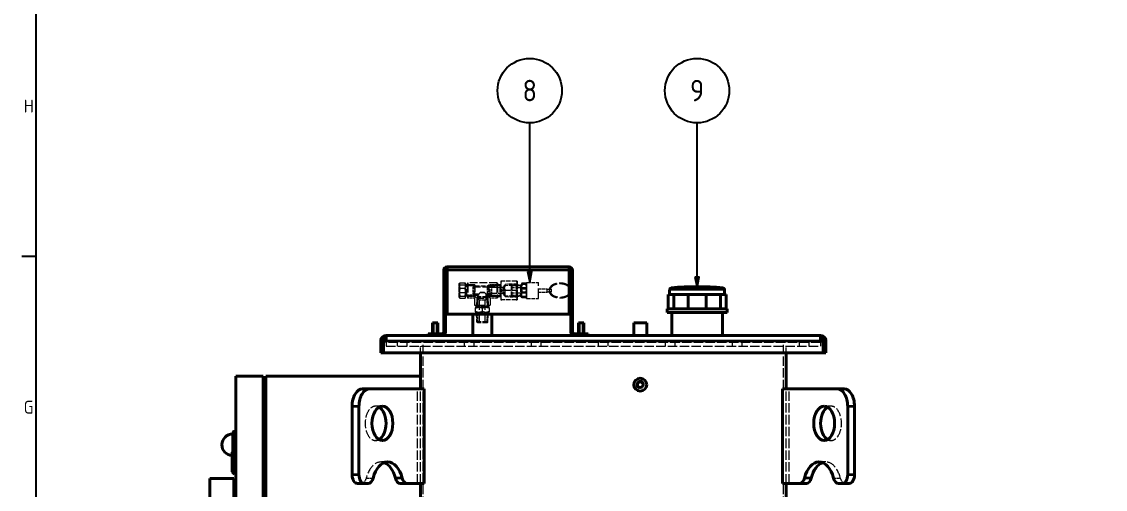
# Model space of a CAD drawing. Header units: millimetres. Extents: x 0 to 5945, y 0 to 4205.
# Drawn here: x 83 to 1345, y 2182 to 2726 of the extents above; entities that cross this region are included whole.
import ezdxf

# ---------------------------------------------------------------- set-up
doc = ezdxf.new("R2010")
doc.units = ezdxf.units.MM
doc.header["$LTSCALE"] = 5
doc.linetypes.add('DASHED', pattern=[0.2067, 0.1654, -0.0413])
doc.layers.get('0').update_dxf_attribs({"color": 3, "lineweight": 25})
for name, color, linetype, lineweight in [('가려진 것(ISO)', 2, 'DASHED', 18), ('가려진 좁은 것(ISO)', 2, 'DASHED', 18), ('가시적인 것(ISO)', 3, 'Continuous', 40), ('가시적인 좁은 것(ISO)', 3, 'Continuous', 35), ('경계(ISO)', 7, 'Continuous', 25), ('기호(ISO)', 5, 'Continuous', 25)]:
    doc.layers.add(name, color=color, linetype=linetype, lineweight=lineweight)
doc.styles.add('문자 텍스트_M2B', font='isocp.shx')
doc.styles.add('부품번호텍스트_PSTEK_POSCO', font='isocp.shx')

# ---------------------------------------------------------------- blocks, each defined once
blk = doc.blocks.new('경계 Default Border')
at = {"layer": '경계(ISO)'}
blk.add_line((20, 490.58), (16.6, 490.58), dxfattribs=at)
at = {"layer": '경계(ISO)', "flags": 128}
blk.add_lwpolyline([(20, 20), (20, 821), (1169, 821), (1169, 20), (20, 20)], dxfattribs=at)
at = {"layer": '경계(ISO)', "color": 2, "char_height": 3, "attachment_point": 7, "style": '문자 텍스트_M2B'}
for s, insert in [('H', (17.08, 524.12)), ('G', (17.08, 454.01))]:
    blk.add_mtext(s, dxfattribs=dict(at, insert=insert))
blk = doc.blocks.new('품번기호6')
at = {"layer": '기호(ISO)', "color": 7}
for p, q in [((173.87, 485.81), (173.87, 521.73)), ((173.37, 485.81), (173.87, 483.31)), ((174.37, 485.81), (173.37, 485.81)), ((173.87, 485.81), (173.87, 483.31)), ((173.87, 483.31), (174.37, 485.81))]:
    blk.add_line(p, q, dxfattribs=at)
at = {"layer": '기호(ISO)', "color": 7, "flags": 128}
blk.add_lwpolyline([(173.37, 485.81), (173.87, 483.31), (174.37, 485.81), (173.37, 485.81)], dxfattribs=at)
at = {"layer": '기호(ISO)'}
blk.add_circle((173.87, 529.23), 7.5, dxfattribs=at)
at = {"layer": '기호(ISO)', "color": 7}
blk.add_solid([(173.37, 485.81), (173.87, 483.31), (174.37, 485.81), (173.37, 485.81)], dxfattribs=at)
at = {"layer": '기호(ISO)', "color": 7, "insert": (173.87, 529.25), "char_height": 5, "attachment_point": 5, "style": '부품번호텍스트_PSTEK_POSCO'}
blk.add_mtext('9', dxfattribs=at)
blk = doc.blocks.new('품번기호7')
at = {"layer": '기호(ISO)', "color": 7}
for p, q in [((134.9, 487.08), (134.9, 521.73)), ((134.4, 487.08), (134.9, 484.58)), ((135.4, 487.08), (134.4, 487.08)), ((134.9, 487.08), (134.9, 484.58)), ((134.9, 484.58), (135.4, 487.08))]:
    blk.add_line(p, q, dxfattribs=at)
at = {"layer": '기호(ISO)', "color": 7, "flags": 128}
blk.add_lwpolyline([(134.4, 487.08), (134.9, 484.58), (135.4, 487.08), (134.4, 487.08)], dxfattribs=at)
at = {"layer": '기호(ISO)'}
blk.add_circle((134.9, 529.23), 7.5, dxfattribs=at)
at = {"layer": '기호(ISO)', "color": 7}
blk.add_solid([(134.4, 487.08), (134.9, 484.58), (135.4, 487.08), (134.4, 487.08)], dxfattribs=at)
at = {"layer": '기호(ISO)', "color": 7, "insert": (134.9, 529.25), "char_height": 5, "attachment_point": 5, "style": '부품번호텍스트_PSTEK_POSCO'}
blk.add_mtext('8', dxfattribs=at)

msp = doc.modelspace()

# ---------------------------------------------------------------- linework, layer by layer
at = {"layer": '가려진 것(ISO)', "ltscale": 2.245119}
for p, q in [((593.237, 2422.378), (599.131, 2422.378)), ((593.237, 2419.857), (599.131, 2419.857)), ((599.131, 2415.942), (593.237, 2415.942)), ((593.237, 2410.9), (599.131, 2410.9)), ((593.237, 2406.985), (599.131, 2406.985)), ((593.237, 2404.464), (599.131, 2404.464))]:
    msp.add_line(p, q, dxfattribs=at)
at = {"layer": '가려진 것(ISO)', "ltscale": 0.269265}
for p, q in [((601.857, 2421.921), (602.357, 2422.421)), ((636.857, 2421.921), (636.357, 2422.421)), ((625.357, 2416.921), (624.857, 2417.421)), ((625.357, 2409.921), (624.857, 2409.421)), ((601.857, 2404.921), (602.357, 2404.421)), ((636.857, 2404.921), (636.357, 2404.421)), ((610.857, 2395.921), (610.357, 2396.421)), ((627.857, 2395.921), (628.357, 2396.421))]:
    msp.add_line(p, q, dxfattribs=at)
at = {"layer": '가려진 것(ISO)', "ltscale": 13.678923}
for p, q in [((602.357, 2422.421), (602.357, 2404.421)), ((636.357, 2422.421), (636.357, 2404.421)), ((610.357, 2396.421), (628.357, 2396.421))]:
    msp.add_line(p, q, dxfattribs=at)
at = {"layer": '가려진 것(ISO)', "ltscale": 10.965973}
msp.add_line((636.357, 2422.421), (602.357, 2422.421), dxfattribs=at)
at = {"layer": '가려진 것(ISO)', "ltscale": 4.388006}
for p, q in [((640.857, 2424.421), (640.857, 2418.921)), ((659.857, 2424.421), (659.857, 2418.921)), ((640.857, 2418.921), (640.857, 2407.921)), ((659.857, 2418.921), (659.857, 2407.921)), ((640.857, 2407.921), (640.857, 2402.421)), ((659.857, 2407.921), (659.857, 2402.421))]:
    msp.add_line(p, q, dxfattribs=at)
at = {"layer": '가려진 것(ISO)', "ltscale": 6.489216}
for p, q in [((658.874, 2424.421), (641.839, 2424.421)), ((658.874, 2413.421), (641.839, 2413.421)), ((658.874, 2402.421), (641.839, 2402.421))]:
    msp.add_line(p, q, dxfattribs=at)
at = {"layer": '가려진 것(ISO)', "ltscale": 0.095135}
for p, q in [((659.64, 2422.301), (659.857, 2422.426)), ((659.857, 2422.176), (659.64, 2422.301)), ((659.857, 2404.666), (659.64, 2404.541)), ((659.64, 2404.541), (659.857, 2404.416))]:
    msp.add_line(p, q, dxfattribs=at)
at = {"layer": '가려진 것(ISO)', "ltscale": 13.496537}
msp.add_line((659.64, 2422.301), (659.64, 2404.541), dxfattribs=at)
at = {"layer": '가려진 것(ISO)', "ltscale": 14.438863}
for p, q in [((670.857, 2422.921), (670.857, 2403.921)), ((684.857, 2403.921), (684.857, 2422.921))]:
    msp.add_line(p, q, dxfattribs=at)
at = {"layer": '가려진 것(ISO)', "ltscale": 5.33305}
for p, q in [((670.857, 2422.921), (684.857, 2422.921)), ((670.857, 2403.921), (684.857, 2403.921))]:
    msp.add_line(p, q, dxfattribs=at)
at = {"layer": '가려진 것(ISO)', "ltscale": 0.138759}
for p, q in [((592.523, 2421.421), (592.705, 2421.737)), ((592.523, 2405.421), (592.705, 2405.106))]:
    msp.add_line(p, q, dxfattribs=at)
at = {"layer": '가려진 것(ISO)', "ltscale": 0.842302}
msp.add_line((592.523, 2421.118), (592.523, 2421.421), dxfattribs=at)
at = {"layer": '가려진 것(ISO)', "ltscale": 3.19125}
for p, q in [((592.523, 2415.379), (592.523, 2421.118)), ((592.523, 2407.682), (592.523, 2415.379)), ((664.857, 2418.665), (664.857, 2410.811)), ((664.857, 2410.811), (664.857, 2405.567)), ((615.357, 2393.921), (611.357, 2393.921)), ((615.357, 2387.921), (611.357, 2387.921)), ((623.357, 2393.921), (615.357, 2393.921)), ((623.357, 2387.921), (615.357, 2387.921)), ((627.357, 2393.921), (623.357, 2393.921)), ((627.357, 2387.921), (623.357, 2387.921))]:
    msp.add_line(p, q, dxfattribs=at)
at = {"layer": '가려진 것(ISO)', "ltscale": 0.147166}
for p, q in [((599.857, 2421.402), (599.664, 2421.737)), ((599.857, 2405.44), (599.664, 2405.106))]:
    msp.add_line(p, q, dxfattribs=at)
at = {"layer": '가려진 것(ISO)', "ltscale": 12.129993}
msp.add_line((599.857, 2405.44), (599.857, 2421.402), dxfattribs=at)
at = {"layer": '가려진 것(ISO)', "ltscale": 3.728222}
for p, q in [((609.639, 2419.84), (599.857, 2420.145)), ((609.639, 2407.002), (599.857, 2406.697))]:
    msp.add_line(p, q, dxfattribs=at)
at = {"layer": '가려진 것(ISO)', "ltscale": 10.14577}
msp.add_line((601.42, 2406.746), (601.42, 2420.097), dxfattribs=at)
at = {"layer": '가려진 것(ISO)', "ltscale": 3.132526}
for p, q in [((609.639, 2418.984), (601.42, 2419.24)), ((601.42, 2407.602), (609.639, 2407.859))]:
    msp.add_line(p, q, dxfattribs=at)
at = {"layer": '가려진 것(ISO)', "ltscale": 12.918983}
for p, q in [((601.857, 2421.921), (601.857, 2404.921)), ((636.857, 2421.921), (636.857, 2404.921)), ((610.857, 2395.921), (627.857, 2395.921))]:
    msp.add_line(p, q, dxfattribs=at)
at = {"layer": '가려진 것(ISO)', "ltscale": 3.280626}
for p, q in [((610.465, 2419.961), (601.857, 2420.23)), ((610.465, 2418.832), (601.857, 2419.101)), ((636.857, 2420.23), (628.249, 2419.961)), ((628.249, 2418.832), (636.857, 2419.101)), ((610.465, 2408.011), (601.857, 2407.742)), ((601.857, 2406.613), (610.465, 2406.882)), ((612.817, 2404.529), (612.548, 2395.921)), ((613.946, 2404.529), (613.677, 2395.921)), ((624.767, 2404.529), (625.036, 2395.921)), ((626.166, 2395.921), (625.897, 2404.529)), ((628.249, 2408.011), (636.857, 2407.742)), ((628.249, 2406.882), (636.857, 2406.613))]:
    msp.add_line(p, q, dxfattribs=at)
at = {"layer": '가려진 것(ISO)', "ltscale": 3.262981}
for p, q in [((608.357, 2417.544), (608.357, 2409.298)), ((630.357, 2409.298), (630.357, 2417.544)), ((615.234, 2402.421), (623.48, 2402.421))]:
    msp.add_line(p, q, dxfattribs=at)
at = {"layer": '가려진 것(ISO)', "ltscale": 10.643445}
msp.add_line((608.357, 2417.544), (630.357, 2417.544), dxfattribs=at)
at = {"layer": '가려진 것(ISO)', "ltscale": 7.6816}
for p, q in [((609.639, 2407.002), (609.639, 2419.84)), ((653.741, 2419.84), (653.741, 2407.002)), ((653.741, 2419.84), (653.741, 2407.002)), ((625.776, 2405.038), (612.938, 2405.038)), ((625.776, 2376.805), (612.938, 2376.805))]:
    msp.add_line(p, q, dxfattribs=at)
at = {"layer": '가려진 것(ISO)', "ltscale": 0.475913}
for p, q in [((610.523, 2418.956), (609.639, 2419.84)), ((652.857, 2418.956), (653.741, 2419.84)), ((610.523, 2407.886), (609.639, 2407.002)), ((613.822, 2405.921), (612.938, 2405.038)), ((624.892, 2405.921), (625.776, 2405.038)), ((652.857, 2407.886), (653.741, 2407.002)), ((613.822, 2375.921), (612.938, 2376.805)), ((624.892, 2375.921), (625.776, 2376.805))]:
    msp.add_line(p, q, dxfattribs=at)
at = {"layer": '가려진 것(ISO)', "ltscale": 9.939491}
for p, q in [((610.465, 2419.961), (610.465, 2406.882)), ((628.249, 2406.882), (628.249, 2419.961)), ((612.817, 2404.529), (625.897, 2404.529))]:
    msp.add_line(p, q, dxfattribs=at)
at = {"layer": '가려진 것(ISO)', "ltscale": 6.774525}
msp.add_line((610.465, 2418.781), (628.249, 2418.781), dxfattribs=at)
at = {"layer": '가려진 것(ISO)', "ltscale": 6.624164}
for p, q in [((610.523, 2407.886), (610.523, 2418.956)), ((652.857, 2418.956), (652.857, 2407.886)), ((624.892, 2405.921), (613.822, 2405.921)), ((624.892, 2375.921), (613.822, 2375.921))]:
    msp.add_line(p, q, dxfattribs=at)
at = {"layer": '가려진 것(ISO)', "ltscale": 1.013023}
for p, q in [((616.857, 2410.921), (615.234, 2409.298)), ((621.857, 2410.921), (623.48, 2409.298))]:
    msp.add_line(p, q, dxfattribs=at)
at = {"layer": '가려진 것(ISO)', "ltscale": 1.981463}
msp.add_line((616.857, 2410.921), (621.857, 2410.921), dxfattribs=at)
at = {"layer": '가려진 것(ISO)', "ltscale": 0.919044}
for p, q in [((624.857, 2418.671), (626.946, 2419.878)), ((624.857, 2408.171), (626.946, 2406.965))]:
    msp.add_line(p, q, dxfattribs=at)
at = {"layer": '가려진 것(ISO)', "ltscale": 6.28287}
msp.add_line((624.857, 2418.671), (624.857, 2408.171), dxfattribs=at)
at = {"layer": '가려진 것(ISO)', "ltscale": 4.188547}
for p, q in [((625.357, 2416.921), (625.357, 2409.921)), ((643.089, 2416.921), (643.089, 2409.921))]:
    msp.add_line(p, q, dxfattribs=at)
at = {"layer": '가려진 것(ISO)', "ltscale": 6.754637}
for p, q in [((643.089, 2416.921), (625.357, 2416.921)), ((643.089, 2409.921), (625.357, 2409.921))]:
    msp.add_line(p, q, dxfattribs=at)
at = {"layer": '가려진 것(ISO)', "ltscale": 5.301508}
for p, q in [((626.946, 2419.878), (640.857, 2420.312)), ((626.946, 2406.965), (640.857, 2406.531))]:
    msp.add_line(p, q, dxfattribs=at)
at = {"layer": '가려진 것(ISO)', "ltscale": 9.812984}
msp.add_line((626.946, 2419.878), (626.946, 2406.965), dxfattribs=at)
at = {"layer": '가려진 것(ISO)', "ltscale": 4.922776}
for p, q in [((639.863, 2419.424), (626.946, 2419.021)), ((626.946, 2407.821), (639.863, 2407.418))]:
    msp.add_line(p, q, dxfattribs=at)
at = {"layer": '가려진 것(ISO)', "ltscale": 10.42588}
msp.add_line((639.863, 2420.281), (639.863, 2406.562), dxfattribs=at)
at = {"layer": '가려진 것(ISO)', "ltscale": 1.145863}
for p, q in [((643.089, 2416.921), (644.857, 2419.355)), ((643.089, 2409.921), (644.857, 2407.487))]:
    msp.add_line(p, q, dxfattribs=at)
at = {"layer": '가려진 것(ISO)', "ltscale": 5.473933}
for p, q in [((644.857, 2419.355), (659.22, 2419.803)), ((644.857, 2407.487), (659.22, 2407.039))]:
    msp.add_line(p, q, dxfattribs=at)
at = {"layer": '가려진 것(ISO)', "ltscale": 7.101128}
msp.add_line((644.857, 2419.355), (644.857, 2407.487), dxfattribs=at)
at = {"layer": '가려진 것(ISO)', "ltscale": 5.338241}
for p, q in [((659.857, 2420.953), (645.85, 2420.515)), ((645.85, 2406.327), (659.857, 2405.89))]:
    msp.add_line(p, q, dxfattribs=at)
at = {"layer": '가려진 것(ISO)', "ltscale": 10.782126}
msp.add_line((645.85, 2406.327), (645.85, 2420.515), dxfattribs=at)
at = {"layer": '가려진 것(ISO)', "ltscale": 6.856808}
for p, q in [((670.857, 2416.671), (652.857, 2416.671)), ((670.857, 2410.171), (652.857, 2410.171))]:
    msp.add_line(p, q, dxfattribs=at)
at = {"layer": '가려진 것(ISO)', "ltscale": 4.236643}
for p, q in [((653.741, 2419.84), (664.857, 2420.187)), ((612.938, 2405.038), (612.591, 2393.921)), ((625.776, 2405.038), (626.123, 2393.921)), ((653.741, 2407.002), (664.857, 2406.655)), ((612.938, 2376.805), (612.591, 2387.921)), ((625.776, 2376.805), (626.123, 2387.921))]:
    msp.add_line(p, q, dxfattribs=at)
at = {"layer": '가려진 것(ISO)', "ltscale": 3.857396}
for p, q in [((663.862, 2419.027), (653.741, 2418.711)), ((653.741, 2408.132), (663.862, 2407.816))]:
    msp.add_line(p, q, dxfattribs=at)
at = {"layer": '가려진 것(ISO)', "ltscale": 0.280172}
for p, q in [((659.22, 2419.803), (659.857, 2420.171)), ((659.22, 2407.039), (659.857, 2406.671))]:
    msp.add_line(p, q, dxfattribs=at)
at = {"layer": '가려진 것(ISO)', "ltscale": 7.637754}
msp.add_line((659.22, 2407.039), (659.22, 2419.803), dxfattribs=at)
at = {"layer": '가려진 것(ISO)', "ltscale": 10.236016}
for p, q in [((663.862, 2420.156), (663.862, 2406.686)), ((626.092, 2394.916), (612.622, 2394.916))]:
    msp.add_line(p, q, dxfattribs=at)
at = {"layer": '가려진 것(ISO)', "ltscale": 0.069013}
for p, q in [((664.857, 2421.421), (664.961, 2421.57)), ((670.857, 2421.421), (670.753, 2421.57)), ((664.857, 2405.421), (664.961, 2405.273)), ((670.857, 2405.421), (670.753, 2405.273))]:
    msp.add_line(p, q, dxfattribs=at)
at = {"layer": '가려진 것(ISO)', "ltscale": 2.608321}
msp.add_line((664.857, 2421.421), (664.857, 2418.665), dxfattribs=at)
at = {"layer": '가려진 것(ISO)', "ltscale": 1.625307}
for p, q in [((669.99, 2422.153), (665.723, 2422.153)), ((669.99, 2420.397), (665.723, 2420.397)), ((665.723, 2415.177), (669.99, 2415.177)), ((669.99, 2411.665), (665.723, 2411.665)), ((669.99, 2406.445), (665.723, 2406.445)), ((669.99, 2404.689), (665.723, 2404.689)), ((611.357, 2388.788), (611.357, 2393.055)), ((619.357, 2388.788), (619.357, 2393.055)), ((627.357, 2393.055), (627.357, 2388.788))]:
    msp.add_line(p, q, dxfattribs=at)
at = {"layer": '가려진 것(ISO)', "ltscale": 3.809293}
for p, q in [((684.857, 2415.421), (694.857, 2415.421)), ((684.857, 2411.421), (694.857, 2411.421)), ((503.001, 2278.721), (495.058, 2278.721)), ((1025.256, 2278.721), (1017.313, 2278.721)), ((503.001, 2238.721), (495.058, 2238.721)), ((1025.256, 2238.721), (1017.313, 2238.721)), ((509.076, 2213.721), (501.133, 2213.721)), ((1019.18, 2213.721), (1011.237, 2213.721))]:
    msp.add_line(p, q, dxfattribs=at)
at = {"layer": '가려진 것(ISO)', "ltscale": 2.393412}
msp.add_line((694.857, 2411.421), (694.857, 2415.421), dxfattribs=at)
at = {"layer": '가려진 것(ISO)', "ltscale": 1.904597}
for p, q in [((694.857, 2414.921), (699.857, 2414.921)), ((694.857, 2411.921), (699.857, 2411.921))]:
    msp.add_line(p, q, dxfattribs=at)
at = {"layer": '가려진 것(ISO)', "ltscale": 1.795034}
msp.add_line((699.857, 2411.921), (699.857, 2414.921), dxfattribs=at)
at = {"layer": '가려진 것(ISO)', "ltscale": 2.348848}
msp.add_line((592.523, 2405.421), (592.523, 2407.682), dxfattribs=at)
at = {"layer": '가려진 것(ISO)', "ltscale": 3.047415}
for p, q in [((610.357, 2404.421), (602.357, 2404.421)), ((610.357, 2404.421), (610.357, 2396.421)), ((628.357, 2404.421), (628.357, 2396.421)), ((636.357, 2404.421), (628.357, 2404.421))]:
    msp.add_line(p, q, dxfattribs=at)
at = {"layer": '가려진 것(ISO)', "ltscale": 2.61958}
for p, q in [((615.234, 2409.298), (608.357, 2409.298)), ((615.234, 2402.421), (615.234, 2409.298)), ((623.48, 2409.298), (623.48, 2402.421)), ((630.357, 2409.298), (623.48, 2409.298))]:
    msp.add_line(p, q, dxfattribs=at)
at = {"layer": '가려진 것(ISO)', "ltscale": 4.283544}
for p, q in [((615.234, 2409.298), (610.357, 2404.421)), ((628.357, 2404.421), (623.48, 2409.298))]:
    msp.add_line(p, q, dxfattribs=at)
at = {"layer": '가려진 것(ISO)', "ltscale": 1.345568}
for p, q in [((610.465, 2408.062), (613.997, 2408.062)), ((613.997, 2408.062), (613.997, 2404.529)), ((624.716, 2408.062), (624.716, 2404.529)), ((624.716, 2408.062), (628.249, 2408.062))]:
    msp.add_line(p, q, dxfattribs=at)
at = {"layer": '가려진 것(ISO)', "ltscale": 4.192274}
for p, q in [((613.822, 2405.916), (613.479, 2394.916)), ((625.235, 2394.916), (624.892, 2405.916))]:
    msp.add_line(p, q, dxfattribs=at)
at = {"layer": '가려진 것(ISO)', "ltscale": 14.513788}
for p, q in [((616.107, 2375.921), (616.107, 2405.921)), ((622.607, 2375.921), (622.607, 2405.921))]:
    msp.add_line(p, q, dxfattribs=at)
at = {"layer": '가려진 것(ISO)', "ltscale": 0.582829}
msp.add_line((664.857, 2405.567), (664.857, 2405.421), dxfattribs=at)
at = {"layer": '가려진 것(ISO)', "ltscale": 10.230259}
msp.add_line((612.626, 2386.805), (626.088, 2386.805), dxfattribs=at)
at = {"layer": '가려진 것(ISO)', "ltscale": 3.811149}
for p, q in [((613.482, 2386.805), (613.795, 2376.805)), ((624.919, 2376.805), (625.231, 2386.805))]:
    msp.add_line(p, q, dxfattribs=at)
at = {"layer": '가려진 것(ISO)', "ltscale": 1.523657}
for p, q in [((507.157, 2352.721), (507.157, 2348.721)), ((520.657, 2348.721), (520.657, 2352.721)), ((531.657, 2348.721), (531.657, 2352.721)), ((598.657, 2348.721), (598.657, 2352.721)), ((609.657, 2348.721), (609.657, 2352.721)), ((676.657, 2348.721), (676.657, 2352.721)), ((687.657, 2348.721), (687.657, 2352.721)), ((754.657, 2348.721), (754.657, 2352.721)), ((765.657, 2348.721), (765.657, 2352.721)), ((832.657, 2348.721), (832.657, 2352.721)), ((843.657, 2348.721), (843.657, 2352.721)), ((910.657, 2348.721), (910.657, 2352.721)), ((921.657, 2348.721), (921.657, 2352.721)), ((988.657, 2348.721), (988.657, 2352.721)), ((999.657, 2348.721), (999.657, 2352.721)), ((1013.157, 2352.721), (1013.157, 2348.721))]:
    msp.add_line(p, q, dxfattribs=at)
at = {"layer": '가려진 것(ISO)', "ltscale": 13.23239}
for p, q in [((1013.157, 2352.721), (507.157, 2352.721)), ((507.157, 2348.721), (1013.157, 2348.721))]:
    msp.add_line(p, q, dxfattribs=at)
at = {"layer": '가려진 것(ISO)', "ltscale": 2.971227}
for p, q in [((547.157, 2340.921), (547.157, 2348.721)), ((973.157, 2340.921), (973.157, 2348.721))]:
    msp.add_line(p, q, dxfattribs=at)
at = {"layer": '가려진 것(ISO)', "ltscale": 13.127787}
for p, q in [((550.357, 1348.721), (550.357, 2352.721)), ((969.957, 1348.721), (969.957, 2352.721))]:
    msp.add_line(p, q, dxfattribs=at)
at = {"layer": '가려진 것(ISO)', "ltscale": 13.304306}
for p, q in [((543.66, 2188.721), (543.66, 2298.721)), ((547.157, 2188.721), (547.157, 2298.721)), ((973.157, 2188.721), (973.157, 2298.721)), ((976.654, 2188.721), (976.654, 2298.721))]:
    msp.add_line(p, q, dxfattribs=at)
at = {"layer": '가려진 것(ISO)', "ltscale": 12.280435}
for centre, major_axis in [((495.058, 2258.721), (0, 20)), ((1025.256, 2258.721), (0, -20))]:
    msp.add_ellipse(centre, major_axis=major_axis, ratio=0.60752534, start_param=5.95020729, end_param=9.75775597, dxfattribs=at)
at = {"layer": '가려진 것(ISO)', "ltscale": 13.604915}
for centre, start_param, end_param in [((501.133, 2183.721), 6.06351697, 7.46958486), ((1019.18, 2183.721), 5.09678575, 6.50285364)]:
    msp.add_ellipse(centre, major_axis=(0, 30), ratio=0.60752534, start_param=start_param, end_param=end_param, dxfattribs=at)
at = {"layer": '가려진 것(ISO)', "ltscale": 4.519362}
for centre, start_param, end_param in [((478.606, 2198.721), 0, 1.18639955), ((1041.708, 2198.721), 5.09678575, 6.28318531)]:
    msp.add_ellipse(centre, major_axis=(0, -10), ratio=0.60752534, start_param=start_param, end_param=end_param, dxfattribs=at)
at = {"layer": '가려진 것(ISO)', "ltscale": 1.786353}
for points in [[(592.523, 2421.118), (592.523, 2421.703), (593.237, 2422.378)], [(593.237, 2422.378), (592.523, 2420.654), (592.523, 2419.16)], [(593.237, 2419.857), (592.523, 2420.533), (592.523, 2421.118)], [(592.523, 2415.379), (592.523, 2417.457), (593.237, 2419.857)], [(592.523, 2419.16), (592.523, 2417.667), (593.237, 2415.942)], [(593.237, 2415.942), (592.523, 2413.542), (592.523, 2411.464)], [(593.237, 2410.9), (592.523, 2413.3), (592.523, 2415.379)], [(592.523, 2411.464), (592.523, 2409.385), (593.237, 2406.985)], [(592.523, 2407.682), (592.523, 2409.176), (593.237, 2410.9)], [(593.237, 2404.464), (592.523, 2406.189), (592.523, 2407.682)], [(593.237, 2406.985), (592.523, 2406.31), (592.523, 2405.725)], [(592.523, 2405.725), (592.523, 2405.14), (593.237, 2404.464)]]:
    msp.add_rational_spline(points, [1, 1.0379548493, 1], degree=2, dxfattribs=at)
at = {"layer": '가려진 것(ISO)', "ltscale": 3.572908}
for points in [[(599.131, 2422.378), (600.465, 2421.118), (599.131, 2419.857)], [(599.131, 2415.942), (600.465, 2419.16), (599.131, 2422.378)], [(599.131, 2419.857), (600.465, 2415.379), (599.131, 2410.9)], [(599.131, 2406.985), (600.465, 2411.464), (599.131, 2415.942)], [(599.131, 2410.9), (600.465, 2407.682), (599.131, 2404.464)], [(599.131, 2404.464), (600.465, 2405.725), (599.131, 2406.985)]]:
    msp.add_rational_spline(points, [1, 1.15470053838, 1], degree=2, dxfattribs=at)
at = {"layer": '가려진 것(ISO)', "ltscale": 2.456272}
for points, weights in [([(641.839, 2424.421), (640.857, 2424.421), (640.857, 2424.421)], [1.00615079326, 1.04114207867, 1]), ([(640.857, 2418.921), (640.857, 2421.474), (641.839, 2424.421)], [1, 1.04114207867, 1.00615079326]), ([(659.857, 2424.421), (659.857, 2424.421), (658.874, 2424.421)], [1, 1.04114207867, 1.00615079326]), ([(658.874, 2424.421), (659.857, 2421.474), (659.857, 2418.921)], [1.00615079326, 1.04114207867, 1]), ([(641.839, 2413.421), (640.857, 2416.369), (640.857, 2418.921)], [1.00615079326, 1.04114207867, 1]), ([(640.857, 2407.921), (640.857, 2410.474), (641.839, 2413.421)], [1, 1.04114207867, 1.00615079326]), ([(659.857, 2418.921), (659.857, 2416.369), (658.874, 2413.421)], [1, 1.04114207867, 1.00615079326]), ([(658.874, 2413.421), (659.857, 2410.474), (659.857, 2407.921)], [1.00615079326, 1.04114207867, 1]), ([(640.857, 2402.421), (640.857, 2402.421), (641.839, 2402.421)], [1, 1.04114207867, 1.00615079326]), ([(641.839, 2402.421), (640.857, 2405.369), (640.857, 2407.921)], [1.00615079326, 1.04114207867, 1]), ([(659.857, 2407.921), (659.857, 2405.369), (658.874, 2402.421)], [1, 1.04114207867, 1.00615079326]), ([(658.874, 2402.421), (659.857, 2402.421), (659.857, 2402.421)], [1.00615079326, 1.04114207867, 1])]:
    msp.add_rational_spline(points, weights, degree=2, dxfattribs=at)
at = {"layer": '가려진 것(ISO)', "ltscale": 1.924761}
msp.add_open_spline([(621.857, 2410.921), (621.014, 2411.106), (620.157, 2411.208), (619.357, 2411.208), (618.643, 2411.208), (617.866, 2411.126), (617.023, 2410.957), (616.94, 2410.939), (616.857, 2410.921)], degree=3, knots=[-0.240052549, -0.240052549, -0.240052549, -0.240052549, 0, 0, 0, 0.214292594, 0.214292594, 0.237835287, 0.237835287, 0.237835287, 0.237835287], dxfattribs=at)
at = {"layer": '가려진 것(ISO)', "ltscale": 1.798815}
for points, weights in [([(664.857, 2418.665), (664.857, 2420.284), (665.723, 2422.153)], [1, 1.04314139574, 1.01001874936]), ([(665.723, 2422.153), (664.857, 2421.683), (664.857, 2421.275)], [1.01001874936, 1.04314139574, 1]), ([(664.857, 2421.275), (664.857, 2420.868), (665.723, 2420.397)], [1, 1.04314139574, 1.01001874936]), ([(665.723, 2420.397), (664.857, 2418.057), (664.857, 2416.031)], [1.01001874936, 1.04314139574, 1]), ([(665.723, 2415.177), (664.857, 2417.047), (664.857, 2418.665)], [1.01001874936, 1.04314139574, 1]), ([(664.857, 2416.031), (664.857, 2414.005), (665.723, 2411.665)], [1, 1.04314139574, 1.01001874936]), ([(664.857, 2410.811), (664.857, 2412.838), (665.723, 2415.177)], [1, 1.04314139574, 1.01001874936]), ([(665.723, 2411.665), (664.857, 2409.796), (664.857, 2408.177)], [1.01001874936, 1.04314139574, 1]), ([(665.723, 2406.445), (664.857, 2408.785), (664.857, 2410.811)], [1.01001874936, 1.04314139574, 1]), ([(669.99, 2422.153), (670.857, 2420.284), (670.857, 2418.665)], [1.01001874936, 1.04314139574, 1]), ([(670.857, 2421.275), (670.857, 2421.683), (669.99, 2422.153)], [1, 1.04314139574, 1.01001874936]), ([(669.99, 2420.397), (670.857, 2420.868), (670.857, 2421.275)], [1.01001874936, 1.04314139574, 1]), ([(670.857, 2416.031), (670.857, 2418.057), (669.99, 2420.397)], [1, 1.04314139574, 1.01001874936]), ([(670.857, 2418.665), (670.857, 2417.047), (669.99, 2415.177)], [1, 1.04314139574, 1.01001874936]), ([(669.99, 2411.665), (670.857, 2414.005), (670.857, 2416.031)], [1.01001874936, 1.04314139574, 1]), ([(669.99, 2415.177), (670.857, 2412.838), (670.857, 2410.811)], [1.01001874936, 1.04314139574, 1]), ([(670.857, 2408.177), (670.857, 2409.796), (669.99, 2411.665)], [1, 1.04314139574, 1.01001874936]), ([(670.857, 2410.811), (670.857, 2408.785), (669.99, 2406.445)], [1, 1.04314139574, 1.01001874936]), ([(664.857, 2408.177), (664.857, 2406.558), (665.723, 2404.689)], [1, 1.04314139574, 1.01001874936]), ([(664.857, 2405.567), (664.857, 2405.975), (665.723, 2406.445)], [1, 1.04314139574, 1.01001874936]), ([(665.723, 2404.689), (664.857, 2405.16), (664.857, 2405.567)], [1.01001874936, 1.04314139574, 1]), ([(669.99, 2404.689), (670.857, 2406.558), (670.857, 2408.177)], [1.01001874936, 1.04314139574, 1]), ([(669.99, 2406.445), (670.857, 2405.975), (670.857, 2405.567)], [1.01001874936, 1.04314139574, 1]), ([(670.857, 2405.567), (670.857, 2405.16), (669.99, 2404.689)], [1, 1.04314139574, 1.01001874936]), ([(611.357, 2393.921), (611.357, 2393.921), (611.357, 2393.055)], [1, 1.04314139574, 1.01001874936]), ([(611.357, 2393.055), (613.501, 2393.921), (615.357, 2393.921)], [1.01001874936, 1.04314139574, 1]), ([(615.357, 2387.921), (613.501, 2387.921), (611.357, 2388.788)], [1, 1.04314139574, 1.01001874936]), ([(611.357, 2388.788), (611.357, 2387.921), (611.357, 2387.921)], [1.01001874936, 1.04314139574, 1]), ([(615.357, 2393.921), (617.213, 2393.921), (619.357, 2393.055)], [1, 1.04314139574, 1.01001874936]), ([(619.357, 2388.788), (617.213, 2387.921), (615.357, 2387.921)], [1.01001874936, 1.04314139574, 1]), ([(619.357, 2393.055), (621.501, 2393.921), (623.357, 2393.921)], [1.01001874936, 1.04314139574, 1]), ([(623.357, 2387.921), (621.501, 2387.921), (619.357, 2388.788)], [1, 1.04314139574, 1.01001874936]), ([(623.357, 2393.921), (625.213, 2393.921), (627.357, 2393.055)], [1, 1.04314139574, 1.01001874936]), ([(627.357, 2388.788), (625.213, 2387.921), (623.357, 2387.921)], [1.01001874936, 1.04314139574, 1]), ([(627.357, 2393.055), (627.357, 2393.921), (627.357, 2393.921)], [1.01001874936, 1.04314139574, 1]), ([(627.357, 2387.921), (627.357, 2387.921), (627.357, 2388.788)], [1, 1.04314139574, 1.01001874936])]:
    msp.add_rational_spline(points, weights, degree=2, dxfattribs=at)
at = {"layer": '가려진 것(ISO)', "ltscale": 1.209691}
for points in [[(696.944, 2414.405), (696.944, 2414.453), (696.955, 2414.497), (697.002, 2414.578), (697.036, 2414.612), (697.124, 2414.668), (697.177, 2414.689), (697.293, 2414.717), (697.355, 2414.724), (697.48, 2414.727), (697.542, 2414.722), (697.663, 2414.701), (697.721, 2414.683), (697.823, 2414.633), (697.866, 2414.6), (697.926, 2414.524), (697.943, 2414.483), (697.954, 2414.393), (697.949, 2414.347), (697.915, 2414.253), (697.888, 2414.206), (697.811, 2414.117), (697.761, 2414.075), (697.646, 2414.01), (697.582, 2413.987), (697.452, 2413.967), (697.388, 2413.969), (697.266, 2413.996), (697.21, 2414.02), (697.107, 2414.087), (697.062, 2414.129), (697, 2414.212), (696.979, 2414.25), (696.951, 2414.328), (696.944, 2414.367), (696.944, 2414.405)], [(696.944, 2412.438), (696.944, 2412.39), (696.955, 2412.345), (697.002, 2412.265), (697.036, 2412.231), (697.124, 2412.175), (697.177, 2412.153), (697.293, 2412.125), (697.355, 2412.118), (697.48, 2412.116), (697.542, 2412.12), (697.663, 2412.142), (697.721, 2412.16), (697.823, 2412.21), (697.866, 2412.242), (697.926, 2412.318), (697.943, 2412.36), (697.954, 2412.449), (697.949, 2412.495), (697.915, 2412.589), (697.888, 2412.636), (697.811, 2412.726), (697.761, 2412.768), (697.646, 2412.833), (697.582, 2412.856), (697.452, 2412.875), (697.388, 2412.873), (697.266, 2412.846), (697.21, 2412.822), (697.107, 2412.756), (697.062, 2412.714), (697, 2412.631), (696.979, 2412.592), (696.951, 2412.515), (696.944, 2412.476), (696.944, 2412.438)]]:
    msp.add_open_spline(points, degree=3, knots=[0, 0, 0, 0, 0.019103792, 0.019103792, 0.038556357, 0.038556357, 0.05822054, 0.05822054, 0.077100775, 0.077100775, 0.095747971, 0.095747971, 0.115686915, 0.115686915, 0.13628288, 0.13628288, 0.155037498, 0.155037498, 0.172909156, 0.172909156, 0.191311606, 0.191311606, 0.21151717, 0.21151717, 0.231862159, 0.231862159, 0.251025022, 0.251025022, 0.269556848, 0.269556848, 0.288861167, 0.288861167, 0.303802408, 0.303802408, 0.318746117, 0.318746117, 0.318746117, 0.318746117], dxfattribs=at)
at = {"layer": '가려진 것(ISO)', "ltscale": 14.984031}
msp.add_open_spline([(720.357, 2418.561), (719.908, 2418.972), (719.406, 2419.355), (717.851, 2420.35), (716.69, 2420.883), (714.175, 2421.677), (712.823, 2421.938), (710.064, 2422.163), (708.659, 2422.128), (705.935, 2421.764), (704.617, 2421.436), (702.197, 2420.516), (701.096, 2419.924), (699.229, 2418.529), (698.461, 2417.726), (697.42, 2416.095), (697.095, 2415.284), (696.948, 2414.453)], degree=3, knots=[3.76311431, 3.76311431, 3.76311431, 3.76311431, 3.93883151, 3.93883151, 4.26338634, 4.26338634, 4.5884621, 4.5884621, 4.91320532, 4.91320532, 5.23800755, 5.23800755, 5.56313285, 5.56313285, 5.88703714, 5.88703714, 6.16761619, 6.16761619, 6.16761619, 6.16761619], dxfattribs=at)
at = {"layer": '가려진 것(ISO)', "ltscale": 14.984024}
msp.add_open_spline([(696.948, 2412.389), (697.108, 2411.483), (697.481, 2410.6), (698.618, 2408.94), (699.394, 2408.167), (701.276, 2406.813), (702.389, 2406.236), (704.83, 2405.346), (706.158, 2405.033), (708.893, 2404.702), (710.298, 2404.683), (713.049, 2404.941), (714.393, 2405.217), (716.887, 2406.041), (718.037, 2406.589), (719.511, 2407.568), (719.955, 2407.913), (720.357, 2408.281)], degree=3, knots=[0.11556911, 0.11556911, 0.11556911, 0.11556911, 0.4217287, 0.4217287, 0.73889218, 0.73889218, 1.06298652, 1.06298652, 1.38810486, 1.38810486, 1.71289104, 1.71289104, 2.03764598, 2.03764598, 2.36273728, 2.36273728, 2.520071, 2.520071, 2.520071, 2.520071], dxfattribs=at)
at = {"layer": '가려진 것(ISO)', "ltscale": 14.670518}
msp.add_open_spline([(720.357, 2417.131), (720.346, 2417.143), (720.336, 2417.155), (719.704, 2417.877), (718.9, 2418.531), (717.014, 2419.64), (715.938, 2420.097), (713.612, 2420.772), (712.364, 2420.989), (709.822, 2421.159), (708.529, 2421.112), (706.033, 2420.757), (704.83, 2420.45), (702.64, 2419.612), (701.652, 2419.082), (699.987, 2417.857), (699.311, 2417.163), (698.375, 2415.76), (698.082, 2415.058), (697.946, 2414.35)], degree=3, knots=[3.65662587, 3.65662587, 3.65662587, 3.65662587, 3.66211957, 3.66211957, 3.98114407, 3.98114407, 4.29588962, 4.29588962, 4.61061058, 4.61061058, 4.92571409, 4.92571409, 5.24072111, 5.24072111, 5.55530206, 5.55530206, 5.87071049, 5.87071049, 6.15805266, 6.15805266, 6.15805266, 6.15805266], dxfattribs=at)
at = {"layer": '가려진 것(ISO)', "ltscale": 14.670517}
msp.add_open_spline([(697.946, 2412.493), (698.105, 2411.663), (698.48, 2410.842), (699.621, 2409.34), (700.367, 2408.655), (702.154, 2407.477), (703.188, 2406.981), (705.449, 2406.222), (706.676, 2405.959), (709.197, 2405.695), (710.492, 2405.694), (713.016, 2405.955), (714.245, 2406.217), (716.508, 2406.974), (717.543, 2407.468), (719.188, 2408.548), (719.838, 2409.11), (720.357, 2409.712)], degree=3, knots=[0.12513264, 0.12513264, 0.12513264, 0.12513264, 0.46171589, 0.46171589, 0.78259313, 0.78259313, 1.09760033, 1.09760033, 1.4122421, 1.4122421, 1.72730421, 1.72730421, 2.0423681, 2.0423681, 2.35701196, 2.35701196, 2.62655944, 2.62655944, 2.62655944, 2.62655944], dxfattribs=at)
at = {"layer": '가려진 것(ISO)', "ltscale": 2.696134}
msp.add_open_spline([(722.357, 2411.023), (722.522, 2411.41), (722.647, 2411.806), (722.92, 2413.111), (722.895, 2414.041), (722.581, 2415.236), (722.48, 2415.531), (722.357, 2415.82)], degree=3, knots=[2.869446737, 2.869446737, 2.869446737, 2.869446737, 3.00544229, 3.00544229, 3.312118341, 3.312118341, 3.41373857, 3.41373857, 3.41373857, 3.41373857], dxfattribs=at)
at = {"layer": '가려진 좁은 것(ISO)', "ltscale": 3.809293}
for p, q in [((484.238, 2194.971), (492.181, 2194.971)), ((1028.133, 2194.971), (1036.076, 2194.971))]:
    msp.add_line(p, q, dxfattribs=at)
at = {"layer": '가시적인 것(ISO)'}
for p, q in [((576.357, 2436.921), (574.357, 2436.921)), ((574.357, 2436.921), (574.357, 2364.921)), ((576.357, 2364.921), (576.357, 2436.921)), ((578.357, 2440.921), (720.357, 2440.921)), ((578.357, 2440.921), (578.357, 2436.921)), ((578.357, 2385.921), (578.357, 2436.921)), ((720.357, 2436.921), (720.357, 2440.921)), ((720.357, 2436.921), (720.357, 2385.921)), ((724.357, 2436.921), (722.357, 2436.921)), ((722.357, 2364.921), (722.357, 2436.921)), ((724.357, 2364.921), (724.357, 2436.921)), ((837.357, 2408.921), (837.357, 2414.577)), ((901.357, 2408.921), (901.357, 2414.577)), ((835.71, 2391.921), (835.71, 2408.921)), ((835.71, 2408.921), (838.923, 2408.921)), ((838.923, 2408.921), (842.136, 2408.921)), ((842.136, 2391.921), (842.136, 2408.921)), ((842.136, 2408.921), (850.548, 2408.921)), ((850.548, 2408.921), (858.959, 2408.921)), ((858.959, 2408.921), (869.357, 2408.921)), ((858.959, 2391.921), (858.959, 2408.921)), ((869.357, 2408.921), (879.754, 2408.921)), ((879.754, 2408.921), (888.166, 2408.921)), ((879.754, 2391.921), (879.754, 2408.921)), ((888.166, 2408.921), (896.578, 2408.921)), ((896.578, 2408.921), (899.791, 2408.921)), ((896.578, 2391.921), (896.578, 2408.921)), ((899.791, 2408.921), (903.004, 2408.921)), ((903.004, 2391.921), (903.004, 2408.921)), ((720.357, 2385.921), (578.357, 2385.921)), ((608.357, 2360.921), (608.357, 2385.921)), ((630.357, 2360.921), (630.357, 2385.921)), ((904.357, 2391.921), (834.357, 2391.921)), ((834.357, 2387.921), (834.357, 2391.921)), ((834.357, 2387.921), (904.357, 2387.921)), ((839.857, 2360.921), (839.857, 2387.921)), ((898.857, 2360.921), (898.857, 2387.921)), ((904.357, 2387.921), (904.357, 2391.921)), ((567.357, 2375.921), (561.357, 2375.921)), ((561.357, 2362.921), (561.357, 2375.921)), ((567.357, 2362.921), (567.357, 2375.921)), ((737.357, 2375.921), (731.357, 2375.921)), ((731.357, 2362.921), (731.357, 2375.921)), ((737.357, 2362.921), (737.357, 2375.921)), ((810.657, 2375.921), (795.657, 2375.921)), ((795.657, 2360.921), (795.657, 2375.921)), ((810.657, 2360.921), (810.657, 2375.921)), ((507.357, 2360.921), (1012.957, 2360.921)), ((507.357, 2360.921), (507.357, 2357.721)), ((559.357, 2362.921), (556.357, 2362.921)), ((556.357, 2362.921), (556.357, 2360.921)), ((559.357, 2360.921), (559.357, 2362.921)), ((559.357, 2362.921), (572.357, 2362.921)), ((739.357, 2362.921), (726.357, 2362.921)), ((742.357, 2362.921), (739.357, 2362.921)), ((739.357, 2362.921), (739.357, 2360.921)), ((742.357, 2360.921), (742.357, 2362.921)), ((1012.957, 2357.721), (1012.957, 2360.921)), ((504.157, 2354.521), (500.957, 2354.521)), ((500.957, 2354.521), (500.957, 2340.921)), ((504.157, 2340.921), (504.157, 2354.521)), ((507.357, 2354.521), (504.257, 2354.521)), ((504.257, 2354.521), (504.257, 2340.921)), ((507.357, 2357.721), (507.357, 2354.521)), ((1012.957, 2354.521), (1012.957, 2357.721)), ((1016.057, 2354.521), (1012.957, 2354.521)), ((1016.057, 2354.521), (1016.057, 2340.921)), ((1016.157, 2340.921), (1016.157, 2354.521)), ((1016.157, 2354.521), (1019.357, 2354.521)), ((1019.357, 2354.521), (1019.357, 2340.921)), ((500.957, 2340.921), (504.157, 2340.921)), ((1016.057, 2340.921), (504.257, 2340.921)), ((547.157, 2298.721), (547.157, 2340.921)), ((973.157, 2298.721), (973.157, 2340.921)), ((1019.357, 2340.921), (1016.157, 2340.921)), ((332.157, 1643.721), (332.157, 2313.721)), ((332.157, 2313.721), (364.157, 2313.721)), ((364.157, 2313.721), (364.157, 1643.721)), ((547.157, 2313.721), (367.157, 2313.721)), ((367.157, 1643.721), (367.157, 2313.721)), ((487.813, 2298.721), (479.87, 2298.721)), ((487.813, 2298.721), (551.603, 2298.721)), ((551.603, 2298.721), (551.603, 2188.721)), ((1032.501, 2298.721), (968.711, 2298.721)), ((968.711, 2298.721), (968.711, 2188.721)), ((1040.444, 2298.721), (1032.501, 2298.721)), ((367.157, 2278.721), (364.157, 2278.721)), ((467.719, 2278.721), (467.719, 2198.721)), ((475.662, 2198.721), (475.662, 2278.721)), ((1044.651, 2198.721), (1044.651, 2278.721)), ((1052.594, 2278.721), (1052.594, 2198.721)), ((329.157, 2246.221), (328.557, 2246.221)), ((329.157, 2248.921), (329.446, 2249.302)), ((329.157, 2248.921), (329.157, 2226.221)), ((329.446, 2249.302), (332.157, 2249.975)), ((329.446, 2249.302), (329.446, 2226.51)), ((328.157, 2225.221), (330.657, 2227.721)), ((328.157, 2202.221), (328.157, 2225.221)), ((330.657, 2227.721), (330.657, 2199.721)), ((332.157, 2227.721), (330.657, 2227.721)), ((328.157, 2202.221), (330.657, 2199.721)), ((332.157, 2199.721), (330.657, 2199.721)), ((302.157, 1984.321), (302.157, 2194.321)), ((330.157, 2194.321), (302.157, 2194.321)), ((330.157, 1984.321), (330.157, 2194.321)), ((473.795, 2188.721), (481.738, 2188.721)), ((486.549, 2188.721), (481.738, 2188.721)), ((523.661, 2188.721), (531.604, 2188.721)), ((551.603, 2188.721), (531.604, 2188.721)), ((547.157, 1874.492), (547.157, 2188.721)), ((968.711, 2188.721), (988.71, 2188.721)), ((973.157, 1943.721), (973.157, 2188.721)), ((988.71, 2188.721), (996.653, 2188.721)), ((1033.765, 2188.721), (1038.576, 2188.721)), ((1038.576, 2188.721), (1046.519, 2188.721))]:
    msp.add_line(p, q, dxfattribs=at)
for radius in [7.5, 3.323]:
    msp.add_circle((803.157, 2303.721), radius, dxfattribs=at)
for centre, radius, start, end in [((578.357, 2436.921), 4, 90, 180), ((578.357, 2436.921), 2, 90, 180), ((720.357, 2436.921), 4, 0, 90), ((720.357, 2436.921), 2, 0, 90), ((839.357, 2414.577), 2, 95.130036, 180), ((869.357, 2080.412), 337.509, 84.869964, 95.130036), ((899.357, 2414.577), 2, 0, 84.869964), ((507.357, 2354.521), 6.4, 90, 150), ((572.357, 2364.921), 4, 270, 0), ((572.357, 2364.921), 2, 270, 0), ((726.357, 2364.921), 4, 180, 270), ((726.357, 2364.921), 2, 180, 270), ((1012.957, 2354.521), 6.4, 30, 90), ((507.357, 2354.521), 6.4, 150, 180), ((507.357, 2354.521), 3.2, 90, 180), ((1012.957, 2354.521), 3.2, 0, 90), ((1012.957, 2354.521), 6.4, 0, 30), ((328.557, 2233.721), 12.5, 90, 268.166222)]:
    msp.add_arc(centre, radius, start, end, dxfattribs=at)
for centre, major_axis, start_param, end_param in [((479.87, 2278.721), (0, 20), 0, 1.57079633), ((487.813, 2278.721), (0, 20), 0, 1.57079633), ((1032.501, 2278.721), (0, 20), 4.71238898, 6.28318531), ((1040.444, 2278.721), (0, 20), 4.71238898, 6.28318531), ((495.058, 2258.721), (0, -20), 0.33297801, 2.80861464), ((1025.256, 2258.721), (0, 20), 0.33297801, 2.80861464), ((509.076, 2183.721), (0, 30), 5.09678575, 7.46958486), ((501.133, 2183.721), (0, 30), 5.09678575, 6.06351697), ((1011.237, 2183.721), (0, 30), 5.09678575, 7.46958486), ((1019.18, 2183.721), (0, 30), 0.21966834, 1.18639955), ((473.795, 2198.721), (0, -10), 4.71238898, 6.28318531), ((481.738, 2198.721), (0, -10), 4.71238898, 6.28318531), ((1038.576, 2198.721), (0, -10), 0, 1.57079633), ((1046.519, 2198.721), (0, -10), 0, 1.57079633), ((486.549, 2198.721), (0, -10), 0, 1.18639955), ((523.661, 2198.721), (0, -10), 5.09678575, 6.28318531), ((531.604, 2198.721), (0, -10), 5.09678575, 6.28318531), ((988.71, 2198.721), (0, -10), 0, 1.18639955), ((996.653, 2198.721), (0, -10), 0, 1.18639955), ((1033.765, 2198.721), (0, -10), 5.09678575, 6.28318531)]:
    msp.add_ellipse(centre, major_axis=major_axis, ratio=0.60752534, start_param=start_param, end_param=end_param, dxfattribs=at)
for centre in [(503.001, 2258.721), (1017.313, 2258.721)]:
    msp.add_ellipse(centre, major_axis=(0, 20), ratio=0.60752534, dxfattribs=at)
for points, knots in [([(722.357, 2415.82), (722.107, 2416.406), (721.767, 2416.97), (721.054, 2417.872), (720.723, 2418.226), (720.357, 2418.561)], [3.41373857, 3.41373857, 3.41373857, 3.41373857, 3.619801011, 3.619801011, 3.763114308, 3.763114308, 3.763114308, 3.763114308]), ([(720.357, 2409.712), (720.444, 2409.813), (720.528, 2409.916), (721.174, 2410.75), (721.55, 2411.528), (721.92, 2413.142), (721.896, 2413.981), (721.428, 2415.608), (720.99, 2416.398), (720.357, 2417.131)], [2.62655944, 2.62655944, 2.62655944, 2.62655944, 2.67200759, 2.67200759, 2.99261228, 2.99261228, 3.32822994, 3.32822994, 3.65662587, 3.65662587, 3.65662587, 3.65662587]), ([(720.357, 2408.281), (720.784, 2408.672), (721.163, 2409.088), (721.845, 2410.003), (722.136, 2410.504), (722.357, 2411.023)], [2.520070999, 2.520070999, 2.520070999, 2.520070999, 2.687166395, 2.687166395, 2.869446737, 2.869446737, 2.869446737, 2.869446737])]:
    msp.add_open_spline(points, degree=3, knots=knots, dxfattribs=at)
at = {"layer": '가시적인 좁은 것(ISO)'}
for p, q in [((720.357, 2436.921), (578.357, 2436.921)), ((901.357, 2414.577), (837.357, 2414.577)), ((839.178, 2416.569), (899.536, 2416.569)), ((561.956, 2375.921), (561.956, 2362.921)), ((561.956, 2375.921), (561.956, 2362.921)), ((566.758, 2362.921), (566.758, 2375.921)), ((566.758, 2362.921), (566.758, 2375.921)), ((731.956, 2375.921), (731.956, 2362.921)), ((731.956, 2375.921), (731.956, 2362.921)), ((736.758, 2362.921), (736.758, 2375.921)), ((736.758, 2362.921), (736.758, 2375.921)), ((572.357, 2360.921), (572.357, 2362.921)), ((574.357, 2364.921), (576.357, 2364.921)), ((722.357, 2364.921), (724.357, 2364.921)), ((726.357, 2362.921), (726.357, 2360.921)), ((507.157, 2357.721), (501.814, 2357.721)), ((1012.957, 2354.521), (507.357, 2354.521)), ((1018.499, 2357.721), (1013.157, 2357.721)), ((467.719, 2278.721), (475.662, 2278.721)), ((1044.651, 2278.721), (1052.594, 2278.721)), ((328.557, 2246.221), (328.557, 2225.621)), ((475.662, 2198.721), (467.719, 2198.721)), ((1052.594, 2198.721), (1044.651, 2198.721)), ((525.972, 2194.971), (518.029, 2194.971)), ((1002.285, 2194.971), (994.342, 2194.971))]:
    msp.add_line(p, q, dxfattribs=at)
msp.add_arc((803.157, 2303.721), 4, 350, 260, dxfattribs=at)

# ---------------------------------------------------------------- block references
at = {"xscale": 5, "yscale": 5, "zscale": 5}
msp.add_blockref('경계 Default Border', (0, 0), dxfattribs=at)
at = {"layer": '기호(ISO)', "xscale": 5, "yscale": 5, "zscale": 5}
for name in ['품번기호7', '품번기호6']:
    msp.add_blockref(name, (0, 0), dxfattribs=at)

doc.saveas('drawing.dxf')
